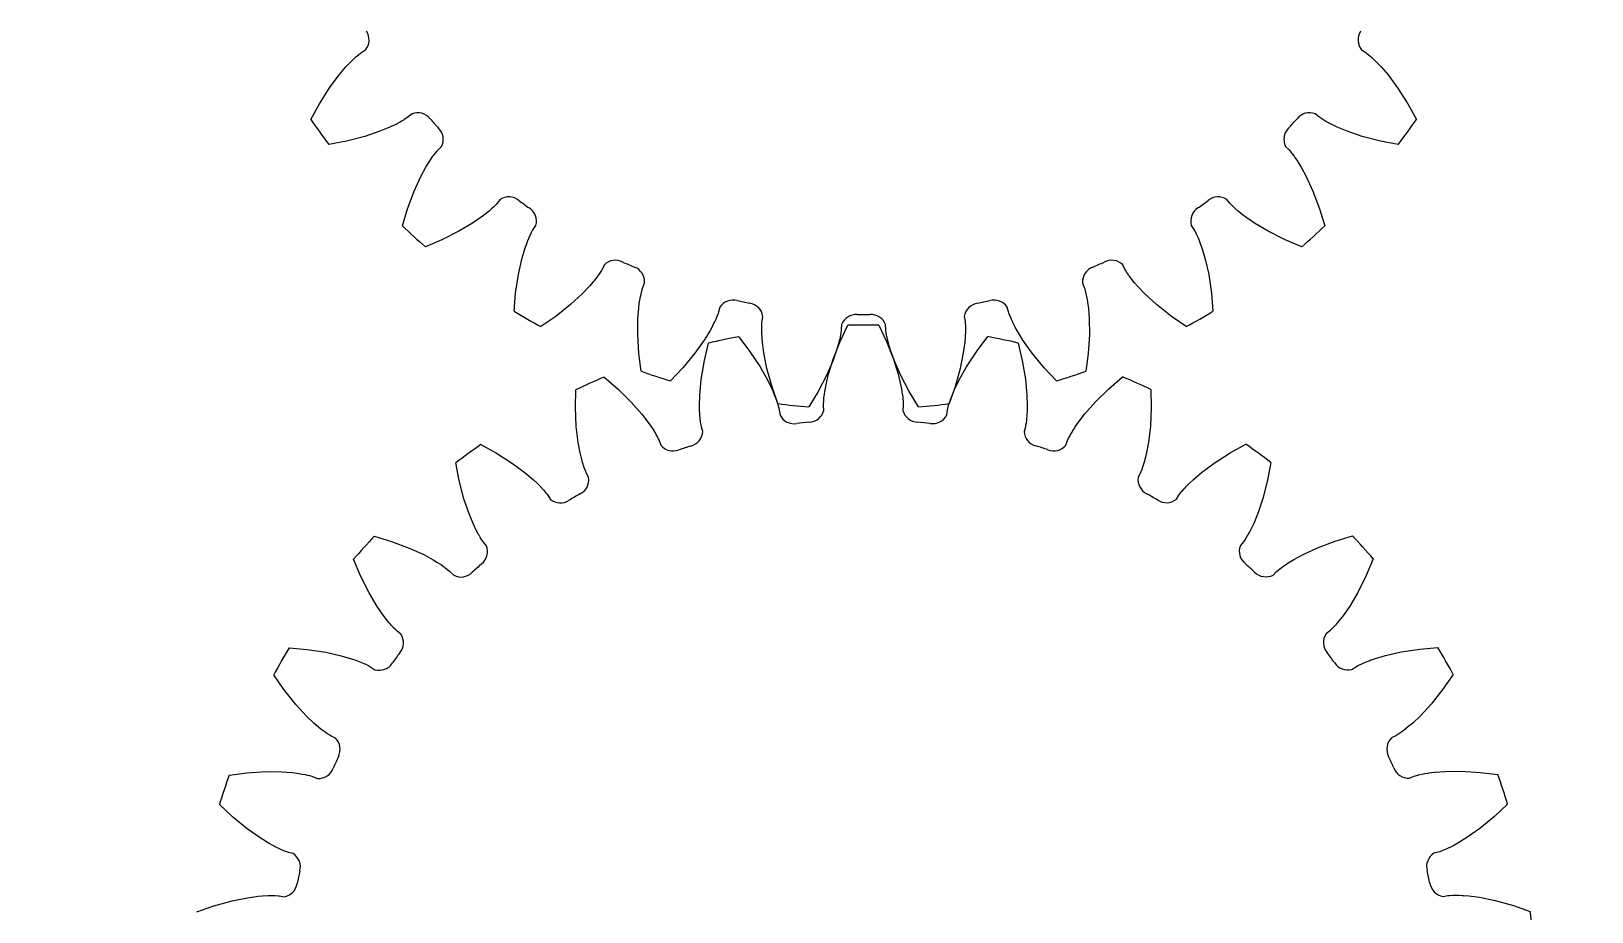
# Model space of a CAD drawing. Extents: x -49 to 4846, y -968 to 1090.
# Drawn here: x 2513.8 to 2625.2, y 495.3 to 558.2 of the extents above; entities that cross this region are included whole.
import ezdxf

# ---------------------------------------------------------------- set-up
doc = ezdxf.new("R2010")
doc.units = 0
doc.layers.get('0').update_dxf_attribs({"linetype": 'CONTINUOUS'})
doc.layers.add('OUTLINE', color=7, linetype='CONTINUOUS')

msp = doc.modelspace()

# ---------------------------------------------------------------- linework, layer by layer
at = {"color": 1}
for p, q in [((2536.481316, 555.859842), (2536.749982, 556.128104)), ((2536.749982, 556.128104), (2536.756698, 556.134536)), ((2536.756698, 556.134536), (2536.92272, 556.289007)), ((2536.92272, 556.289007), (2536.977873, 556.338331)), ((2536.977873, 556.338331), (2537.161789, 556.494925)), ((2537.161789, 556.494925), (2537.298473, 556.602233)), ((2537.298473, 556.602233), (2537.366387, 556.651824)), ((2537.366381, 556.65182), (2537.660344, 556.839259)), ((2608.782693, 556.839259), (2609.076656, 556.65182)), ((2609.076656, 556.65182), (2609.167973, 556.5845)), ((2609.167973, 556.5845), (2609.349377, 556.438405)), ((2609.349377, 556.438405), (2609.357251, 556.431756)), ((2609.357251, 556.431756), (2609.520321, 556.289004)), ((2609.520321, 556.289004), (2609.596901, 556.218844)), ((2609.596901, 556.218844), (2609.686338, 556.134537)), ((2609.686338, 556.134537), (2609.852482, 555.971463)), ((2535.093723, 554.140459), (2535.768774, 555.047155)), ((2535.768774, 555.047155), (2536.262274, 555.625914)), ((2536.262274, 555.625914), (2536.481316, 555.859842)), ((2609.852482, 555.971463), (2609.904875, 555.918354)), ((2609.904875, 555.918354), (2610.180764, 555.625913)), ((2610.180761, 555.625916), (2610.674263, 555.047155)), ((2610.674263, 555.047155), (2611.349314, 554.140459)), ((2534.364824, 552.997097), (2535.093723, 554.140459)), ((2611.349314, 554.140459), (2612.078213, 552.997097)), ((2533.747066, 551.872508), (2534.364824, 552.997097)), ((2612.078213, 552.997097), (2612.695972, 551.872507)), ((2540.029472, 551.629953), (2539.823037, 551.522333)), ((2540.13729, 551.68896), (2540.029472, 551.629953)), ((2540.22768, 551.740111), (2540.13729, 551.68896)), ((2540.413837, 551.851087), (2540.22768, 551.740111)), ((2540.422594, 551.856521), (2540.413837, 551.851087)), ((2540.617595, 551.983901), (2540.422594, 551.856521)), ((2540.709839, 552.049945), (2540.617595, 551.983901)), ((2540.978943, 552.271599), (2540.709839, 552.049945)), ((2605.733198, 552.049945), (2605.464094, 552.271599)), ((2605.801343, 552.000684), (2605.733193, 552.049949)), ((2605.945637, 551.90385), (2605.801343, 552.000684)), ((2606.1514, 551.777325), (2605.945637, 551.90385)), ((2606.215353, 551.740114), (2606.1514, 551.777325)), ((2606.413567, 551.629952), (2606.215353, 551.740114)), ((2606.421759, 551.625551), (2606.413567, 551.629952)), ((2606.759914, 551.452933), (2606.421759, 551.625551)), ((2537.619102, 550.664572), (2536.306459, 550.324666)), ((2538.690024, 551.026399), (2537.619102, 550.664572)), ((2539.392959, 551.3169), (2538.690024, 551.026399)), ((2539.756337, 551.488915), (2539.392955, 551.316899)), ((2539.823037, 551.522333), (2539.756337, 551.488915)), ((2607.05008, 551.316899), (2606.759914, 551.452933)), ((2607.753013, 551.026399), (2607.050081, 551.316899)), ((2608.823935, 550.664572), (2607.753013, 551.026399)), ((2610.136578, 550.324666), (2608.823935, 550.664572)), ((2536.306459, 550.324666), (2535.046012, 550.084661)), ((2542.520302, 549.302142), (2542.667642, 549.493553)), ((2542.667642, 549.493553), (2542.779028, 549.626934)), ((2542.779028, 549.626934), (2542.835147, 549.689562)), ((2542.835142, 549.689556), (2543.083711, 549.934018)), ((2603.359326, 549.934018), (2603.607895, 549.689556)), ((2603.607895, 549.689556), (2603.683219, 549.604722)), ((2603.683219, 549.604722), (2603.830284, 549.424103)), ((2603.830284, 549.424103), (2603.836604, 549.415962)), ((2603.836604, 549.415962), (2603.966431, 549.242426)), ((2611.397024, 550.084661), (2610.136578, 550.324666)), ((2541.606075, 547.787796), (2541.968461, 548.456512)), ((2541.968461, 548.456513), (2542.13408, 548.73087)), ((2542.13408, 548.73087), (2542.341099, 549.049129)), ((2542.341099, 549.049129), (2542.346332, 549.056816)), ((2542.346332, 549.056816), (2542.476609, 549.242429)), ((2542.476609, 549.242429), (2542.520302, 549.302142)), ((2603.966431, 549.242426), (2604.02675, 549.157877)), ((2604.02675, 549.157877), (2604.096704, 549.056818)), ((2604.096704, 549.056818), (2604.225312, 548.862763)), ((2604.225312, 548.862763), (2604.265519, 548.799922)), ((2604.265519, 548.799922), (2604.474577, 548.456511)), ((2604.474575, 548.456515), (2604.836962, 547.787796)), ((2541.134289, 546.760562), (2541.606075, 547.787796)), ((2604.836962, 547.787796), (2605.308748, 546.760562)), ((2540.659036, 545.490639), (2541.134289, 546.760562)), ((2547.279461, 546.156148), (2547.062321, 545.883387)), ((2599.380716, 545.883387), (2599.163576, 546.156148)), ((2605.308748, 546.760562), (2605.784001, 545.490639)), ((2540.288593, 544.262186), (2540.659036, 545.490639)), ((2546.246301, 545.136373), (2545.926623, 544.892564)), ((2546.304595, 545.182929), (2546.246301, 545.136373)), ((2546.484143, 545.331117), (2546.304595, 545.182929)), ((2546.577337, 545.411251), (2546.484143, 545.331117)), ((2546.655117, 545.480078), (2546.577337, 545.411251)), ((2546.814132, 545.627333), (2546.655117, 545.480078)), ((2546.821568, 545.634469), (2546.814132, 545.627333)), ((2546.985825, 545.799608), (2546.821568, 545.634469)), ((2547.062321, 545.883387), (2546.985825, 545.799608)), ((2599.43713, 545.821035), (2599.380711, 545.883393)), ((2599.558137, 545.696316), (2599.43713, 545.821035)), ((2599.733098, 545.529776), (2599.558137, 545.696316)), ((2599.787917, 545.480081), (2599.733098, 545.529776)), ((2599.958895, 545.331116), (2599.787917, 545.480081)), ((2599.965994, 545.325108), (2599.958895, 545.331116)), ((2600.26087, 545.085955), (2599.965994, 545.325108)), ((2600.516412, 544.892565), (2600.26087, 545.085955)), ((2605.784001, 545.490639), (2606.154444, 544.262184)), ((2544.32716, 543.885688), (2543.113871, 543.280296)), ((2545.299452, 544.462265), (2544.32716, 543.885688)), ((2545.926627, 544.892567), (2545.299452, 544.462265)), ((2549.508845, 543.789908), (2549.590066, 543.943534)), ((2549.590066, 543.943534), (2549.631938, 544.016461)), ((2549.631934, 544.016454), (2549.824245, 544.307254)), ((2596.618792, 544.307254), (2596.811103, 544.016454)), ((2596.811103, 544.016454), (2596.867143, 543.917813)), ((2596.867143, 543.917813), (2596.973442, 543.710565)), ((2601.143585, 544.462265), (2600.516412, 544.892565)), ((2602.115877, 543.885688), (2601.143585, 544.462265)), ((2603.329166, 543.280296), (2602.115877, 543.885688)), ((2543.113871, 543.280296), (2541.930868, 542.783473)), ((2549.040556, 542.630162), (2549.145514, 542.932958)), ((2549.145514, 542.932958), (2549.28184, 543.287304)), ((2549.28184, 543.287304), (2549.28536, 543.295912)), ((2549.28536, 543.295912), (2549.374199, 543.504555)), ((2549.374199, 543.504555), (2549.404522, 543.572047)), ((2549.404522, 543.572047), (2549.508845, 543.789908)), ((2596.973442, 543.710565), (2596.977931, 543.701287)), ((2596.977931, 543.701287), (2597.06884, 543.504551)), ((2597.06884, 543.504551), (2597.110263, 543.409309)), ((2597.110263, 543.409309), (2597.157677, 543.295913)), ((2597.157677, 543.295913), (2597.243128, 543.07936)), ((2597.243128, 543.07936), (2597.269391, 543.009533)), ((2597.269391, 543.009533), (2597.402482, 542.63016)), ((2604.512168, 542.783474), (2603.329166, 543.280296)), ((2548.57722, 540.797838), (2548.825123, 541.900715)), ((2548.825123, 541.900715), (2549.040556, 542.630162)), ((2597.40248, 542.630164), (2597.617914, 541.900715)), ((2597.617914, 541.900715), (2597.865817, 540.797838)), ((2548.376385, 539.456856), (2548.57722, 540.797838)), ((2554.107366, 540.511927), (2553.962552, 540.329647)), ((2554.181862, 540.609687), (2554.107366, 540.511927)), ((2554.243633, 540.69318), (2554.181862, 540.609687)), ((2554.368557, 540.870279), (2554.243633, 540.69318)), ((2554.374347, 540.878805), (2554.368557, 540.870279)), ((2554.50068, 541.074486), (2554.374347, 540.878805)), ((2554.558086, 541.172339), (2554.50068, 541.074486)), ((2554.713771, 541.484285), (2554.558086, 541.172339)), ((2591.884951, 541.172339), (2591.729266, 541.484285)), ((2591.927168, 541.09962), (2591.884948, 541.172345)), ((2592.019601, 540.952468), (2591.927168, 541.09962)), ((2592.156113, 540.753191), (2592.019601, 540.952468)), ((2592.199401, 540.693184), (2592.156113, 540.753191)), ((2592.335672, 540.511925), (2592.199401, 540.693184)), ((2592.341366, 540.504573), (2592.335672, 540.511925)), ((2592.580076, 540.209338), (2592.341366, 540.504573)), ((2597.865817, 540.797838), (2598.066652, 539.456856)), ((2548.269447, 538.178227), (2548.376385, 539.456856)), ((2553.129208, 539.415751), (2552.29804, 538.649622)), ((2553.653213, 539.967046), (2553.129208, 539.415751)), ((2553.91521, 540.271989), (2553.65321, 539.967043)), ((2553.962552, 540.329647), (2553.91521, 540.271989)), ((2557.314031, 539.326156), (2557.329659, 539.398478)), ((2557.329659, 539.398478), (2557.386406, 539.633269)), ((2557.386406, 539.633269), (2557.433912, 539.800424)), ((2557.433912, 539.800424), (2557.459706, 539.880462)), ((2557.459704, 539.880456), (2557.587352, 540.204884)), ((2588.855686, 540.204884), (2588.983333, 539.880456)), ((2588.983333, 539.880456), (2589.01764, 539.772318)), ((2589.01764, 539.772318), (2589.078526, 539.547498)), ((2589.078526, 539.547498), (2589.080988, 539.537491)), ((2589.080988, 539.537491), (2589.129007, 539.326152)), ((2592.789826, 539.967045), (2592.580076, 540.209338)), ((2593.31383, 539.415751), (2592.789826, 539.967044)), ((2594.144998, 538.649622), (2593.31383, 539.415751)), ((2598.066652, 539.456856), (2598.17359, 538.178226)), ((2552.29804, 538.649622), (2551.237133, 537.805202)), ((2557.110411, 537.643205), (2557.169475, 538.401503)), ((2557.169475, 538.401503), (2557.209184, 538.719504)), ((2557.209184, 538.719504), (2557.268859, 539.09445)), ((2557.268859, 539.09445), (2557.270512, 539.103602)), ((2557.270512, 539.103602), (2557.314031, 539.326156)), ((2562.956958, 538.460193), (2562.869533, 538.122696)), ((2583.573505, 538.122696), (2583.486079, 538.460193)), ((2589.129007, 539.326152), (2589.149723, 539.224379)), ((2589.149723, 539.224379), (2589.172525, 539.103603)), ((2589.172525, 539.103603), (2589.211085, 538.874016)), ((2589.211085, 538.874016), (2589.222256, 538.800254)), ((2589.222256, 538.800254), (2589.273562, 538.401501)), ((2589.273562, 538.401505), (2589.332626, 537.643205)), ((2595.205905, 537.805202), (2594.144998, 538.649622)), ((2551.237133, 537.805202), (2550.183276, 537.073276)), ((2557.097226, 536.512887), (2557.110411, 537.643205)), ((2562.462217, 537.1746), (2562.427899, 537.108359)), ((2562.565969, 537.383005), (2562.462217, 537.1746)), ((2562.618512, 537.494117), (2562.565969, 537.383005)), ((2562.661574, 537.588629), (2562.618512, 537.494117)), ((2562.746947, 537.787831), (2562.661574, 537.588629)), ((2562.750838, 537.797374), (2562.746947, 537.787831)), ((2562.833726, 538.015046), (2562.750838, 537.797374)), ((2562.869533, 538.122696), (2562.833726, 538.015046)), ((2565.949346, 536.96384), (2565.956038, 537.205298)), ((2565.956038, 537.205298), (2565.967752, 537.378678)), ((2565.967752, 537.378678), (2565.976342, 537.46233)), ((2565.976341, 537.462323), (2566.033746, 537.806202)), ((2571.554541, 536.015559), (2572.100865, 537.176533)), ((2571.648756, 537.21604), (2571.63341, 536.867741)), ((2574.310765, 537.177255), (2574.857848, 536.01664)), ((2574.809627, 536.867741), (2574.794282, 537.21604)), ((2580.409291, 537.806202), (2580.466696, 537.462323)), ((2580.466696, 537.462323), (2580.477771, 537.349416)), ((2580.477771, 537.349416), (2580.490584, 537.11685)), ((2580.490584, 537.11685), (2580.490911, 537.106549)), ((2583.59968, 538.042788), (2583.573502, 538.122703)), ((2583.659498, 537.879634), (2583.59968, 538.042788)), ((2583.751595, 537.656329), (2583.659498, 537.879634)), ((2583.781462, 537.588633), (2583.751595, 537.656329)), ((2583.877069, 537.383004), (2583.781462, 537.588633)), ((2583.88111, 537.374628), (2583.877069, 537.383004)), ((2584.05322, 537.036214), (2583.88111, 537.374628)), ((2589.332626, 537.643205), (2589.345811, 536.512887)), ((2596.25976, 537.073277), (2595.205905, 537.805202)), ((2557.179585, 535.159452), (2557.097226, 536.512887)), ((2561.837094, 536.107412), (2561.183376, 535.185216)), ((2562.235027, 536.755608), (2561.837094, 536.107412)), ((2562.427899, 537.108359), (2562.235025, 536.755604)), ((2564.30914, 536.355011), (2565.085573, 535.333503)), ((2565.949096, 536.889849), (2565.949346, 536.96384)), ((2565.949096, 536.889849), (2565.949346, 536.96384)), ((2565.9528, 536.66311), (2565.949096, 536.889849)), ((2565.953086, 536.653815), (2565.9528, 536.66311)), ((2565.972671, 536.274655), (2565.953086, 536.653815)), ((2565.999946, 535.955347), (2565.972671, 536.274655)), ((2571.058391, 534.753654), (2571.554541, 536.015559)), ((2571.490271, 536.0811), (2571.432116, 535.855678)), ((2571.518564, 536.200709), (2571.490271, 536.0811)), ((2571.541035, 536.302108), (2571.518564, 536.200709)), ((2571.583126, 536.514707), (2571.541035, 536.302108)), ((2571.584948, 536.524851), (2571.583126, 536.514707)), ((2571.620768, 536.754999), (2571.584948, 536.524851)), ((2571.63341, 536.867741), (2571.620768, 536.754999)), ((2574.818617, 536.784138), (2574.809626, 536.867749)), ((2574.843206, 536.612112), (2574.818617, 536.784138)), ((2574.886862, 536.374539), (2574.843206, 536.612112)), ((2574.857848, 536.01664), (2575.354823, 534.75506)), ((2574.902001, 536.302113), (2574.886862, 536.374539)), ((2574.952766, 536.081099), (2574.902001, 536.302113)), ((2574.954978, 536.072066), (2574.952766, 536.081099)), ((2575.052967, 535.705264), (2574.954978, 536.072066)), ((2580.475811, 536.356052), (2580.443091, 535.955345)), ((2580.480221, 536.430525), (2580.475811, 536.356052)), ((2580.490237, 536.663112), (2580.480221, 536.430525)), ((2580.493044, 536.785989), (2580.490237, 536.663112)), ((2580.490911, 537.106549), (2580.493941, 536.889845)), ((2580.493941, 536.889845), (2580.493044, 536.785989)), ((2581.32726, 535.338818), (2582.103025, 536.360835)), ((2584.208011, 536.755606), (2584.05322, 537.036214)), ((2584.605944, 536.107412), (2584.208011, 536.755605)), ((2585.259661, 535.185216), (2584.605944, 536.107412)), ((2589.345811, 536.512887), (2589.263452, 535.159452)), ((2557.340826, 533.886531), (2557.179585, 535.159452)), ((2561.183376, 535.185216), (2560.321217, 534.138674)), ((2561.854677, 534.64565), (2562.147682, 535.89484)), ((2565.085573, 535.333503), (2565.833986, 534.202819)), ((2566.099831, 535.20134), (2565.999946, 535.955347)), ((2566.321941, 534.09298), (2566.099831, 535.20134)), ((2571.297004, 535.398606), (2571.042534, 534.681841)), ((2571.41232, 535.78375), (2571.297003, 535.398602)), ((2571.432116, 535.855678), (2571.41232, 535.78375)), ((2575.146034, 535.398604), (2575.052967, 535.705264)), ((2575.400503, 534.681841), (2575.146034, 535.398604)), ((2580.343206, 535.20134), (2580.121096, 534.09298)), ((2580.443092, 535.95535), (2580.343206, 535.20134)), ((2580.579588, 534.207644), (2581.32726, 535.338818)), ((2584.264784, 535.902077), (2584.558606, 534.653079)), ((2586.12182, 534.138674), (2585.259661, 535.185216)), ((2589.263452, 535.159452), (2589.102211, 533.88653)), ((2560.321217, 534.138674), (2559.442565, 533.203633)), ((2561.631734, 533.308165), (2561.854677, 534.64565)), ((2565.833986, 534.202819), (2566.388049, 533.217523)), ((2566.683895, 532.786245), (2566.321941, 534.09298)), ((2571.042534, 534.681841), (2570.594837, 533.643881)), ((2570.721996, 533.674474), (2571.058391, 534.753654)), ((2575.354823, 534.75506), (2575.691924, 533.6761)), ((2575.8482, 533.643881), (2575.400503, 534.681841)), ((2580.121096, 534.09298), (2579.759142, 532.786245)), ((2580.026169, 533.221986), (2580.579588, 534.207644)), ((2584.558606, 534.653079), (2584.782424, 533.315741)), ((2587.000471, 533.203634), (2586.12182, 534.138674)), ((2554.697029, 533.47128), (2555.668879, 532.633524)), ((2561.527064, 532.182626), (2561.631734, 533.308165)), ((2566.388049, 533.217523), (2566.716272, 532.531393)), ((2567.106268, 531.574664), (2566.683895, 532.786245)), ((2570.594837, 533.643881), (2569.969106, 532.440955)), ((2570.469788, 532.539865), (2570.544085, 532.934981)), ((2570.544084, 532.934977), (2570.721996, 533.674474)), ((2575.691924, 533.6761), (2575.87032, 532.936722)), ((2576.473931, 532.440955), (2575.8482, 533.643881)), ((2575.87032, 532.936722), (2575.930925, 532.622034)), ((2579.759142, 532.786245), (2579.336769, 531.574663)), ((2579.698395, 532.535639), (2580.026169, 533.221986)), ((2584.782424, 533.315741), (2584.887831, 532.190271)), ((2590.745719, 532.645002), (2591.717022, 533.483395)), ((2552.651598, 531.288961), (2552.678479, 532.571773)), ((2555.668879, 532.633524), (2556.636019, 531.683151)), ((2556.636019, 531.683151), (2557.38283, 530.834584)), ((2561.50679, 531.422299), (2561.527064, 532.182626)), ((2566.716272, 532.531393), (2566.84098, 532.236182)), ((2566.84098, 532.236182), (2566.976889, 531.881677)), ((2566.976889, 531.881677), (2566.980036, 531.872926)), ((2566.980036, 531.872926), (2567.053695, 531.658453)), ((2567.053695, 531.658453), (2567.076345, 531.588013)), ((2567.076345, 531.588013), (2567.144671, 531.356327)), ((2569.969106, 532.440955), (2569.304061, 531.343666)), ((2570.363577, 531.438667), (2570.364328, 531.552113)), ((2570.364328, 531.552113), (2570.375819, 531.784748)), ((2570.375819, 531.784748), (2570.376567, 531.795027)), ((2570.376567, 531.795027), (2570.396135, 532.010868)), ((2570.396135, 532.010868), (2570.407849, 532.114064)), ((2570.407849, 532.114064), (2570.423445, 532.23598)), ((2570.423445, 532.23598), (2570.457643, 532.466257)), ((2570.457643, 532.466257), (2570.469788, 532.539865)), ((2575.930925, 532.622034), (2575.990159, 532.247018)), ((2575.990159, 532.247018), (2575.991417, 532.237804)), ((2575.991417, 532.237804), (2576.018875, 532.012703)), ((2576.018875, 532.012703), (2576.026385, 531.939094)), ((2576.026385, 531.939094), (2576.045048, 531.698265)), ((2576.045048, 531.698265), (2576.051578, 531.524613)), ((2577.138975, 531.343667), (2576.473931, 532.440955)), ((2579.297529, 531.455429), (2579.361545, 531.662485)), ((2579.361545, 531.662485), (2579.39446, 531.760991)), ((2579.39446, 531.760991), (2579.435062, 531.877)), ((2579.435062, 531.877), (2579.51639, 532.095135)), ((2579.51639, 532.095135), (2579.543574, 532.164609)), ((2579.543574, 532.164609), (2579.698397, 532.535643)), ((2584.887831, 532.190271), (2584.908603, 531.42996)), ((2589.032947, 530.844941), (2589.779201, 531.693997)), ((2589.779201, 531.693997), (2590.745719, 532.645002)), ((2593.736159, 532.585207), (2593.76388, 531.302414)), ((2552.711606, 529.934351), (2552.651598, 531.288961)), ((2557.38283, 530.834584), (2557.846534, 530.231688)), ((2561.516266, 531.020375), (2561.50679, 531.422304)), ((2561.51969, 530.945851), (2561.516266, 531.020375)), ((2561.534116, 530.713495), (2561.51969, 530.945851)), ((2561.544209, 530.591001), (2561.534116, 530.713495)), ((2561.554206, 530.487624), (2561.544209, 530.591001)), ((2561.579942, 530.272432), (2561.554206, 530.487624)), ((2567.144671, 531.356327), (2567.187162, 531.187828)), ((2567.187162, 531.187828), (2567.20487, 531.105621)), ((2567.204869, 531.105628), (2567.25665, 530.760858)), ((2570.384837, 531.090678), (2570.363577, 531.438667)), ((2576.051807, 531.440528), (2576.030775, 531.092526)), ((2576.051578, 531.524613), (2576.051807, 531.440521)), ((2579.159176, 530.764753), (2579.210732, 531.109557)), ((2579.210732, 531.109557), (2579.235054, 531.220368)), ((2579.235054, 531.220368), (2579.294661, 531.44553)), ((2579.294661, 531.44553), (2579.297529, 531.455429)), ((2584.861797, 530.495246), (2584.853839, 530.421684)), ((2584.88174, 530.721137), (2584.861797, 530.495246)), ((2584.882425, 530.730411), (2584.88174, 530.721137)), ((2584.902456, 531.109548), (2584.882425, 530.730411)), ((2584.908603, 531.42996), (2584.902456, 531.109548)), ((2588.569635, 530.24174), (2589.032947, 530.844941)), ((2593.76388, 531.302414), (2593.704759, 529.947765)), ((2552.843236, 528.811646), (2552.711606, 529.934351)), ((2557.846534, 530.231688), (2558.029895, 529.968857)), ((2558.029895, 529.968857), (2558.23654, 529.650355)), ((2558.23654, 529.650355), (2558.241437, 529.642449)), ((2558.241437, 529.642449), (2558.358079, 529.447978)), ((2558.358079, 529.447978), (2558.394879, 529.383787)), ((2558.394879, 529.383787), (2558.509882, 529.17137)), ((2561.581348, 530.262222), (2561.579942, 530.272432)), ((2561.618476, 530.032281), (2561.581348, 530.262222)), ((2561.641327, 529.921158), (2561.618476, 530.032281)), ((2561.734474, 529.585194), (2561.641327, 529.921158)), ((2584.775047, 529.928728), (2584.682121, 529.592703)), ((2584.792305, 530.011023), (2584.775046, 529.928721)), ((2584.822023, 530.182238), (2584.792305, 530.011023)), ((2584.853839, 530.421684), (2584.822023, 530.182238)), ((2587.952941, 529.26848), (2588.058608, 529.457701)), ((2588.058608, 529.457701), (2588.111283, 529.547211)), ((2588.111283, 529.547211), (2588.175118, 529.652243)), ((2588.175118, 529.652243), (2588.300022, 529.848703)), ((2588.300022, 529.848703), (2588.341056, 529.911007)), ((2588.341056, 529.911007), (2588.569638, 530.241744)), ((2593.704759, 529.947765), (2593.573863, 528.824975)), ((2545.894528, 528.652095), (2547.019319, 528.034705)), ((2552.981486, 528.063719), (2552.843236, 528.811646)), ((2558.509882, 529.17137), (2558.586478, 529.015387)), ((2558.586478, 529.015387), (2558.620891, 528.938658)), ((2558.620888, 528.938665), (2558.743219, 528.612194)), ((2587.674012, 528.621661), (2587.79613, 528.948212)), ((2587.79613, 528.948212), (2587.842959, 529.051545)), ((2587.842959, 529.051545), (2587.948077, 529.259394)), ((2587.948077, 529.259394), (2587.952941, 529.26848)), ((2593.573863, 528.824975), (2593.436104, 528.07696)), ((2599.398287, 528.051845), (2600.522676, 528.669972)), ((2544.347524, 526.092196), (2544.107106, 527.352564)), ((2547.019319, 528.034705), (2548.162919, 527.30618)), ((2548.162919, 527.30618), (2549.069837, 526.631426)), ((2553.074319, 527.672547), (2552.981485, 528.063723)), ((2553.093163, 527.600363), (2553.074319, 527.672547)), ((2553.155584, 527.376085), (2553.093163, 527.600363)), ((2553.190924, 527.258366), (2553.155584, 527.376085)), ((2553.222196, 527.159326), (2553.190924, 527.258366)), ((2553.29211, 526.954187), (2553.222196, 527.159326)), ((2593.172904, 527.102103), (2593.092, 526.874504)), ((2593.195983, 527.172403), (2593.172904, 527.102103)), ((2593.262456, 527.389211), (2593.195983, 527.172403)), ((2593.265054, 527.39814), (2593.262456, 527.389211)), ((2593.363474, 527.764827), (2593.265054, 527.39814)), ((2593.436104, 528.076959), (2593.363474, 527.764827)), ((2597.348689, 526.647225), (2598.255165, 527.322572)), ((2598.255165, 527.322572), (2599.398287, 528.051845)), ((2602.310947, 527.371609), (2602.071354, 526.111085)), ((2544.687859, 524.779664), (2544.347524, 526.092196)), ((2549.069837, 526.631426), (2549.648757, 526.138115)), ((2549.648757, 526.138115), (2549.882757, 525.91915)), ((2553.295608, 526.944493), (2553.29211, 526.954187)), ((2553.379732, 526.727297), (2553.295608, 526.944493)), ((2553.425188, 526.623352), (2553.379732, 526.727297)), ((2553.58615, 526.314097), (2553.425188, 526.623352)), ((2592.993343, 526.636301), (2592.832584, 526.326939)), ((2593.027334, 526.713209), (2592.99334, 526.636294)), ((2593.092, 526.874504), (2593.027334, 526.713209)), ((2596.477742, 525.877552), (2596.770093, 526.153536)), ((2596.770089, 526.153533), (2597.348689, 526.647225)), ((2602.071354, 526.111085), (2601.731877, 524.798331)), ((2549.882757, 525.91915), (2550.151107, 525.650572)), ((2550.151107, 525.650572), (2550.157541, 525.643858)), ((2550.157541, 525.643858), (2550.312066, 525.477887)), ((2550.312066, 525.477887), (2550.361408, 525.42275)), ((2550.361408, 525.42275), (2550.518062, 525.238885)), ((2550.518062, 525.238885), (2550.625414, 525.102236)), ((2550.625414, 525.102236), (2550.675028, 525.034338)), ((2550.675024, 525.034344), (2550.862559, 524.740442)), ((2595.557204, 524.755068), (2595.744547, 525.049093)), ((2595.744547, 525.049093), (2595.811837, 525.140431)), ((2595.811837, 525.140431), (2595.957873, 525.321883)), ((2595.957873, 525.321883), (2595.964519, 525.329759)), ((2595.964519, 525.329759), (2596.107218, 525.492876)), ((2596.107218, 525.492876), (2596.177353, 525.569479)), ((2596.177353, 525.569479), (2596.26163, 525.658943)), ((2596.26163, 525.658943), (2596.42465, 525.825141)), ((2596.42465, 525.825141), (2596.477742, 525.877552)), ((2545.050036, 523.70886), (2544.687859, 524.779664)), ((2601.731877, 524.798331), (2601.370401, 523.72729)), ((2545.340768, 523.00602), (2545.050036, 523.70886)), ((2545.512902, 522.642698), (2545.340766, 523.006024)), ((2545.546341, 522.57601), (2545.512902, 522.642698)), ((2600.944192, 522.734052), (2600.771684, 522.395841)), ((2601.08013, 523.024263), (2600.944192, 522.734052)), ((2601.370401, 523.72729), (2601.080131, 523.024263)), ((2538.286347, 522.108078), (2539.514921, 521.738037)), ((2539.514921, 521.738037), (2540.785, 521.2632)), ((2545.654028, 522.36961), (2545.546341, 522.57601)), ((2545.713071, 522.261811), (2545.654028, 522.36961)), ((2545.764252, 522.171438), (2545.713071, 522.261811)), ((2545.875289, 521.985318), (2545.764252, 522.171438)), ((2545.880726, 521.976562), (2545.875289, 521.985318)), ((2546.008169, 521.781602), (2545.880726, 521.976562)), ((2546.074243, 521.689381), (2546.008169, 521.781602)), ((2546.295985, 521.420349), (2546.074243, 521.689381)), ((2600.347516, 521.707141), (2600.12595, 521.437964)), ((2600.396754, 521.775302), (2600.347511, 521.707135)), ((2600.493542, 521.919627), (2600.396754, 521.775302)), ((2600.619999, 522.125432), (2600.493542, 521.919627)), ((2600.657189, 522.189397), (2600.619999, 522.125432)), ((2600.767286, 522.387647), (2600.657189, 522.189397)), ((2600.771684, 522.395841), (2600.767286, 522.387647)), ((2605.637037, 521.284422), (2606.906804, 521.76009)), ((2606.906804, 521.76009), (2608.135138, 522.130935)), ((2537.305381, 519.282478), (2536.808172, 520.465319)), ((2540.785, 521.2632), (2541.812388, 520.79175)), ((2541.812388, 520.79175), (2542.481223, 520.429583)), ((2542.481223, 520.429583), (2542.755634, 520.264054)), ((2603.598019, 520.240525), (2603.941362, 520.449696)), ((2603.941358, 520.449694), (2604.609958, 520.812299)), ((2604.609958, 520.812299), (2605.637037, 521.284422)), ((2609.614386, 520.489143), (2609.117951, 519.305978)), ((2542.755634, 520.264054), (2543.073961, 520.057138)), ((2543.073961, 520.057138), (2543.08165, 520.051908)), ((2543.08165, 520.051908), (2543.267306, 519.921692)), ((2543.267306, 519.921692), (2543.327033, 519.878018)), ((2543.327033, 519.878018), (2543.518492, 519.730741)), ((2543.518492, 519.730741), (2543.651909, 519.619398)), ((2543.651909, 519.619398), (2543.714556, 519.5633)), ((2543.71455, 519.563305), (2543.959093, 519.314816)), ((2602.46422, 519.333961), (2602.7086, 519.58261)), ((2602.7086, 519.58261), (2602.79341, 519.657962)), ((2602.79341, 519.657962), (2602.97398, 519.805086)), ((2602.97398, 519.805086), (2602.982119, 519.811408)), ((2602.982119, 519.811408), (2603.155613, 519.941292)), ((2603.155613, 519.941292), (2603.240142, 520.001639)), ((2603.240142, 520.001639), (2603.341178, 520.071626)), ((2603.341178, 520.071626), (2603.535191, 520.200298)), ((2603.535191, 520.200298), (2603.598019, 520.240525)), ((2609.117951, 519.305978), (2608.512956, 518.092492)), ((2537.91117, 518.069388), (2537.305381, 519.282478)), ((2538.488066, 517.097285), (2537.91117, 518.069388)), ((2538.918573, 516.470251), (2538.488066, 517.097285)), ((2607.936697, 517.120011), (2607.506602, 516.492697)), ((2608.512956, 518.092492), (2607.936697, 517.120011)), ((2539.162484, 516.150657), (2538.91857, 516.470254)), ((2539.209058, 516.092378), (2539.162484, 516.150657)), ((2539.357305, 515.912878), (2539.209058, 516.092378)), ((2607.313296, 516.237091), (2607.07424, 515.942137)), ((2607.506602, 516.492697), (2607.313296, 516.237091)), ((2539.43747, 515.81971), (2539.357305, 515.912878)), ((2539.506322, 515.741953), (2539.43747, 515.81971)), ((2539.653629, 515.582986), (2539.506322, 515.741953)), ((2539.660768, 515.575552), (2539.653629, 515.582986)), ((2539.82596, 515.41135), (2539.660768, 515.575552)), ((2539.909765, 515.334881), (2539.82596, 515.41135)), ((2540.182596, 515.11783), (2539.909765, 515.334881)), ((2606.516152, 515.356677), (2606.243463, 515.139448)), ((2606.578486, 515.413111), (2606.516146, 515.356672)), ((2606.703165, 515.534159), (2606.578486, 515.413111)), ((2606.869648, 515.709175), (2606.703165, 515.534159)), ((2606.919325, 515.764009), (2606.869648, 515.709175)), ((2607.068235, 515.935037), (2606.919325, 515.764009)), ((2607.07424, 515.942137), (2607.068235, 515.935037)), ((2532.205, 514.125234), (2533.483664, 514.018714)), ((2533.483664, 514.018714), (2534.824712, 513.818317)), ((2534.824712, 513.818317), (2535.927669, 513.570775)), ((2610.499401, 513.595178), (2611.602197, 513.843442)), ((2611.602197, 513.843442), (2612.943113, 514.044716)), ((2612.943113, 514.044716), (2614.221708, 514.152073)), ((2535.927669, 513.570775), (2536.657187, 513.355582)), ((2536.657187, 513.355581), (2536.960017, 513.250723)), ((2536.960017, 513.250723), (2537.314408, 513.114513)), ((2537.314408, 513.114513), (2537.323017, 513.110996)), ((2537.323017, 513.110996), (2537.531689, 513.022225)), ((2537.531689, 513.022225), (2537.599191, 512.991924)), ((2537.599191, 512.991924), (2537.817086, 512.887672)), ((2537.817086, 512.887672), (2537.970738, 512.806501)), ((2537.970738, 512.806501), (2538.043679, 512.764653)), ((2538.043673, 512.764657), (2538.334535, 512.572441)), ((2608.093189, 512.595269), (2608.383926, 512.787675)), ((2608.383926, 512.787675), (2608.482549, 512.843747)), ((2608.482549, 512.843747), (2608.689762, 512.950114)), ((2608.689762, 512.950114), (2608.699038, 512.954605)), ((2608.699038, 512.954605), (2608.895745, 513.045579)), ((2608.895745, 513.045579), (2608.990973, 513.087033)), ((2608.990973, 513.087033), (2609.104353, 513.134484)), ((2609.104353, 513.134484), (2609.320878, 513.220007)), ((2609.320878, 513.220007), (2609.390697, 513.246293)), ((2609.390697, 513.246293), (2609.770026, 513.379507)), ((2609.770022, 513.379506), (2610.499401, 513.595178)), ((2531.832946, 511.157426), (2531.100676, 512.211043)), ((2615.327283, 512.238604), (2614.595703, 511.184509)), ((2532.677713, 510.096795), (2531.832946, 511.157426)), ((2614.595703, 511.184509), (2613.75163, 510.123326)), ((2533.444114, 509.265878), (2532.677713, 510.096795)), ((2533.995581, 508.742053), (2533.444114, 509.265878)), ((2612.985774, 509.291907), (2612.434651, 508.767723)), ((2613.75163, 510.123326), (2612.985774, 509.291907)), ((2534.300609, 508.480155), (2533.995578, 508.742056)), ((2534.358283, 508.432833), (2534.300609, 508.480155)), ((2534.54061, 508.288078), (2534.358283, 508.432833)), ((2534.638394, 508.213614), (2534.54061, 508.288078)), ((2534.721908, 508.151871), (2534.638394, 508.213614)), ((2534.899047, 508.027004), (2534.721908, 508.151871)), ((2611.708705, 508.177061), (2611.648713, 508.133753)), ((2611.889919, 508.313391), (2611.708705, 508.177061)), ((2611.897269, 508.319088), (2611.889919, 508.313391)), ((2612.192426, 508.557894), (2611.897269, 508.319088)), ((2612.434651, 508.767723), (2612.192426, 508.557894)), ((2534.907575, 508.021217), (2534.899047, 508.027004)), ((2535.103298, 507.894948), (2534.907575, 508.021217)), ((2535.20117, 507.837575), (2535.103298, 507.894948)), ((2535.513166, 507.681992), (2535.20117, 507.837575)), ((2611.229653, 507.862454), (2610.917758, 507.706667)), ((2611.302358, 507.904695), (2611.229646, 507.86245)), ((2611.44948, 507.997176), (2611.302358, 507.904695)), ((2611.648713, 508.133753), (2611.44948, 507.997176)), ((2527.916272, 505.05245), (2529.189141, 505.214108)), ((2529.189141, 505.214108), (2530.542548, 505.29691)), ((2530.542548, 505.29691), (2531.672871, 505.284095)), ((2531.672871, 505.284095), (2532.431188, 505.225279)), ((2532.431188, 505.225279), (2532.749202, 505.185674)), ((2532.749202, 505.185674), (2533.124168, 505.126122)), ((2533.124168, 505.126122), (2533.13332, 505.124472)), ((2533.13332, 505.124472), (2533.355889, 505.081026)), ((2533.355889, 505.081026), (2533.428216, 505.065422)), ((2533.428216, 505.065422), (2533.663025, 505.008751)), ((2533.663025, 505.008751), (2533.830195, 504.9613)), ((2533.830195, 504.9613), (2533.910243, 504.935532)), ((2533.910236, 504.935534), (2534.234706, 504.807993)), ((2612.198099, 504.833505), (2612.522486, 504.961259)), ((2612.522486, 504.961259), (2612.630612, 504.995601)), ((2612.630612, 504.995601), (2612.855412, 505.056561)), ((2612.855412, 505.056561), (2612.865419, 505.059026)), ((2612.865419, 505.059026), (2613.076742, 505.107114)), ((2613.076742, 505.107114), (2613.178508, 505.127863)), ((2613.178508, 505.127863), (2613.299276, 505.150704)), ((2613.299276, 505.150704), (2613.528851, 505.18934)), ((2613.528851, 505.18934), (2613.602609, 505.200535)), ((2613.602609, 505.200535), (2614.001345, 505.251972)), ((2614.001341, 505.251971), (2614.759622, 505.311284)), ((2614.759622, 505.311284), (2615.889936, 505.324839)), ((2615.889936, 505.324839), (2617.243398, 505.242922)), ((2617.243398, 505.242922), (2618.516373, 505.082098)), ((2528.169391, 502.072142), (2527.234063, 502.950488)), ((2619.199956, 502.980582), (2618.265203, 502.101625)), ((2529.216215, 501.210326), (2528.169391, 502.072142)), ((2618.265203, 502.101625), (2617.218943, 501.239124)), ((2530.138625, 500.55691), (2529.216215, 501.210326)), ((2530.786951, 500.159188), (2530.138625, 500.55691)), ((2616.296961, 500.585104), (2615.648898, 500.18696)), ((2617.218943, 501.239124), (2616.296961, 500.585104)), ((2531.139765, 499.966433), (2530.786947, 500.159191)), ((2531.206017, 499.932135), (2531.139765, 499.966433)), ((2531.414456, 499.828452), (2531.206017, 499.932135)), ((2531.525586, 499.775945), (2531.414456, 499.828452)), ((2531.620112, 499.732915), (2531.525586, 499.775945)), ((2531.819341, 499.647606), (2531.620112, 499.732915)), ((2531.828886, 499.643719), (2531.819341, 499.647606)), ((2532.046584, 499.560902), (2531.828886, 499.643719)), ((2532.154246, 499.525131), (2532.046584, 499.560902)), ((2532.491772, 499.437816), (2532.154246, 499.525131)), ((2614.282016, 499.552006), (2613.944547, 499.46447)), ((2614.361915, 499.578208), (2614.282009, 499.552004)), ((2614.525049, 499.638079), (2614.361915, 499.578208)), ((2614.748324, 499.730249), (2614.525049, 499.638079)), ((2614.81601, 499.760137), (2614.748324, 499.730249)), ((2615.021609, 499.855812), (2614.81601, 499.760137)), ((2615.029983, 499.859856), (2615.021609, 499.855812)), ((2615.36834, 500.032077), (2615.029983, 499.859856)), ((2615.648898, 500.18696), (2615.36834, 500.032077)), ((2526.819044, 495.709022), (2528.125661, 496.071404)), ((2528.125661, 496.071404), (2529.233947, 496.293876)), ((2529.233947, 496.293876), (2529.987922, 496.394008)), ((2529.987922, 496.394008), (2530.307221, 496.421387)), ((2530.307221, 496.421387), (2530.686375, 496.441097)), ((2530.686375, 496.441097), (2530.69567, 496.441385)), ((2530.69567, 496.441385), (2530.922408, 496.445164)), ((2530.922408, 496.445164), (2530.996398, 496.444938)), ((2530.996398, 496.444938), (2531.237859, 496.438325)), ((2531.237859, 496.438325), (2531.411242, 496.426668)), ((2531.411242, 496.426668), (2531.494898, 496.418105)), ((2531.49489, 496.418106), (2531.838788, 496.360813)), ((2614.599545, 496.387896), (2614.943405, 496.445414)), ((2614.943405, 496.445414), (2615.056309, 496.456525)), ((2615.056309, 496.456525), (2615.28887, 496.469414)), ((2615.28887, 496.469414), (2615.299171, 496.469745)), ((2615.299171, 496.469745), (2615.515874, 496.472846)), ((2615.515874, 496.472846), (2615.619731, 496.471983)), ((2615.619731, 496.471983), (2615.742608, 496.469216)), ((2615.742608, 496.469216), (2615.975199, 496.459276)), ((2615.975199, 496.459276), (2616.049673, 496.454891)), ((2616.049673, 496.454891), (2616.45039, 496.422302)), ((2616.450386, 496.422302), (2617.204429, 496.322663)), ((2617.204429, 496.322663), (2618.312861, 496.100916)), ((2618.312861, 496.100916), (2619.619715, 495.739389)), ((2525.607601, 495.286253), (2526.819044, 495.709022)), ((2619.619715, 495.739389), (2620.831435, 495.317413))]:
    msp.add_line(p, q, dxfattribs=at)
for radius in [175, 154.196077]:
    msp.add_circle((2573.221519, 489.186583), radius, dxfattribs=at)
for centre, radius, start, end in [((2536.788355, 557.550075), 1.125, 320.814253, 33.619877), ((2609.654682, 557.550075), 1.125, 146.380123, 219.185747), ((2573.219065, 579.1848), 48, 214.680946, 217.319054), ((2541.38551, 551.222634), 1.125, 38.380123, 111.185747), ((2573.221519, 579.186583), 41.25, 221.374728, 222.625272), ((2573.221519, 579.186583), 41.25, 317.374728, 318.625272), ((2605.057527, 551.222634), 1.125, 68.814253, 141.619877), ((2573.223972, 579.1848), 48, 322.680946, 325.319054), ((2542.08299, 550.448004), 1.125, 332.814253, 45.619877), ((2604.360047, 550.448004), 1.125, 134.380123, 207.185747), ((2547.895235, 545.214635), 1.125, 50.380123, 123.185747), ((2573.221519, 579.186583), 41.25, 233.374728, 234.625272), ((2573.221519, 579.186583), 41.25, 305.374728, 306.625272), ((2598.547802, 545.214635), 1.125, 56.814253, 129.619877), ((2548.738528, 544.601947), 1.125, 344.814253, 57.619877), ((2597.704509, 544.601947), 1.125, 122.380123, 195.185747), ((2573.219489, 579.184329), 48, 226.680946, 229.319054), ((2573.223548, 579.184329), 48, 310.680946, 313.319054), ((2555.511841, 540.691373), 1.125, 62.380123, 135.185747), ((2573.221519, 579.186583), 41.25, 245.374728, 246.625272), ((2573.221519, 579.186583), 41.25, 293.374728, 294.625272), ((2590.931197, 540.691373), 1.125, 44.814253, 117.619877), ((2556.46409, 540.267404), 1.125, 356.814253, 69.619877), ((2589.978947, 540.267404), 1.125, 110.380123, 183.185747), ((2563.902444, 537.850536), 1.125, 74.380123, 147.185747), ((2573.221519, 579.186583), 41.25, 257.374728, 258.625272), ((2564.922032, 537.633816), 1.125, 8.814253, 81.619877), ((2581.521005, 537.633816), 1.125, 98.380123, 171.185747), ((2573.221519, 579.186583), 41.25, 281.374728, 282.625272), ((2582.540593, 537.850536), 1.125, 32.814253, 105.619877), ((2573.220002, 579.183956), 48, 238.680946, 241.319054), ((2572.700335, 536.816284), 1.125, 86.380123, 159.185747), ((2573.221518, 489.189616), 48, 88.699696, 91.337803), ((2573.221519, 579.186583), 41.25, 269.374728, 270.625272), ((2573.742702, 536.816284), 1.125, 20.814253, 93.619877), ((2573.223035, 579.183956), 48, 298.680946, 301.319054), ((2573.220887, 489.189549), 48, 100.699696, 103.337803), ((2573.222148, 489.189549), 48, 76.699696, 79.337803), ((2573.220581, 579.183698), 48, 250.680946, 253.319054), ((2573.222456, 579.183698), 48, 286.680946, 289.319054), ((2573.220284, 489.189353), 48, 112.699696, 115.337803), ((2573.222751, 489.189354), 48, 64.699696, 67.337803), ((2573.221202, 579.183567), 48, 262.680946, 265.319054), ((2573.221836, 579.183567), 48, 274.680946, 277.319054), ((2568.260517, 531.268673), 1.125, 206.833002, 279.638626), ((2569.297138, 531.37797), 1.125, 272.398873, 345.204496), ((2577.118285, 531.380529), 1.125, 194.833002, 267.638626), ((2578.154978, 531.271911), 1.125, 260.398873, 333.204496), ((2560.610812, 529.640062), 1.125, 284.398873, 357.204496), ((2573.221519, 489.186583), 41.25, 95.393477, 96.644021), ((2573.221519, 489.186583), 41.25, 83.393477, 84.644021), ((2585.805746, 529.648307), 1.125, 182.833002, 255.638626), ((2573.219735, 489.189036), 48, 124.699696, 127.337803), ((2559.619568, 529.317628), 1.125, 218.833002, 291.638626), ((2573.221519, 489.186583), 41.25, 107.393477, 108.644021), ((2573.221519, 489.186583), 41.25, 71.393477, 72.644021), ((2586.797201, 529.326522), 1.125, 248.398873, 321.204496), ((2573.2233, 489.189037), 48, 52.699696, 55.337803), ((2552.475635, 526.134143), 1.125, 296.398873, 9.204496), ((2593.943216, 526.147713), 1.125, 170.833002, 243.638626), ((2573.221519, 489.186583), 41.25, 119.393477, 120.644021), ((2573.221519, 489.186583), 41.25, 59.393477, 60.644021), ((2551.57309, 525.612664), 1.125, 230.833002, 303.638626), ((2594.846103, 525.626825), 1.125, 236.398873, 309.204496), ((2573.219264, 489.188611), 48, 136.699696, 139.337803), ((2573.223772, 489.188613), 48, 40.699696, 43.337803), ((2545.247153, 521.013439), 1.125, 308.398873, 21.204496), ((2601.175048, 521.03174), 1.125, 158.833002, 231.638626), ((2544.472752, 520.315706), 1.125, 242.833002, 315.638626), ((2573.221519, 489.186583), 41.25, 131.393477, 132.644021), ((2573.221519, 489.186583), 41.25, 47.393477, 48.644021), ((2601.949906, 520.334514), 1.125, 224.398873, 297.204496), ((2539.241285, 514.501748), 1.125, 320.398873, 33.204496), ((2607.185177, 514.523982), 1.125, 146.833002, 219.638626), ((2573.218892, 489.188098), 48, 148.699696, 151.337803), ((2573.221519, 489.186583), 41.25, 143.393477, 144.644021), ((2573.221519, 489.186583), 41.25, 35.393477, 36.644021), ((2573.224145, 489.1881), 48, 28.699696, 31.337803), ((2538.628873, 513.658255), 1.125, 254.833002, 327.638626), ((2607.798141, 513.68089), 1.125, 212.398873, 285.204496), ((2534.720515, 506.883663), 1.125, 332.398873, 45.204496), ((2611.710931, 506.908857), 1.125, 134.833002, 207.638626), ((2573.221519, 489.186583), 41.25, 155.393477, 156.644021), ((2573.221519, 489.186583), 41.25, 23.393477, 24.644021), ((2573.218634, 489.187519), 48, 160.699696, 163.337803), ((2534.296858, 505.931274), 1.125, 266.833002, 339.638626), ((2612.135212, 505.956746), 1.125, 200.398873, 273.204496), ((2573.224403, 489.187521), 48, 16.699696, 19.337803), ((2531.882425, 498.49213), 1.125, 344.398873, 57.204496), ((2614.554513, 498.519184), 1.125, 122.833002, 195.638626), ((2573.221519, 489.186583), 41.25, 167.393477, 168.644021), ((2573.221519, 489.186583), 41.25, 11.393477, 12.644021), ((2531.666038, 497.472471), 1.125, 278.833002, 351.638626), ((2614.771567, 497.499666), 1.125, 188.398873, 261.204496), ((2573.224535, 489.186901), 48, 4.699696, 7.337803)]:
    msp.add_arc(centre, radius, start, end, dxfattribs=at)
at = {"layer": 'OUTLINE'}
msp.add_circle((2573.221519, 489.186583), 119.195214, dxfattribs=at)

doc.saveas('drawing.dxf')
